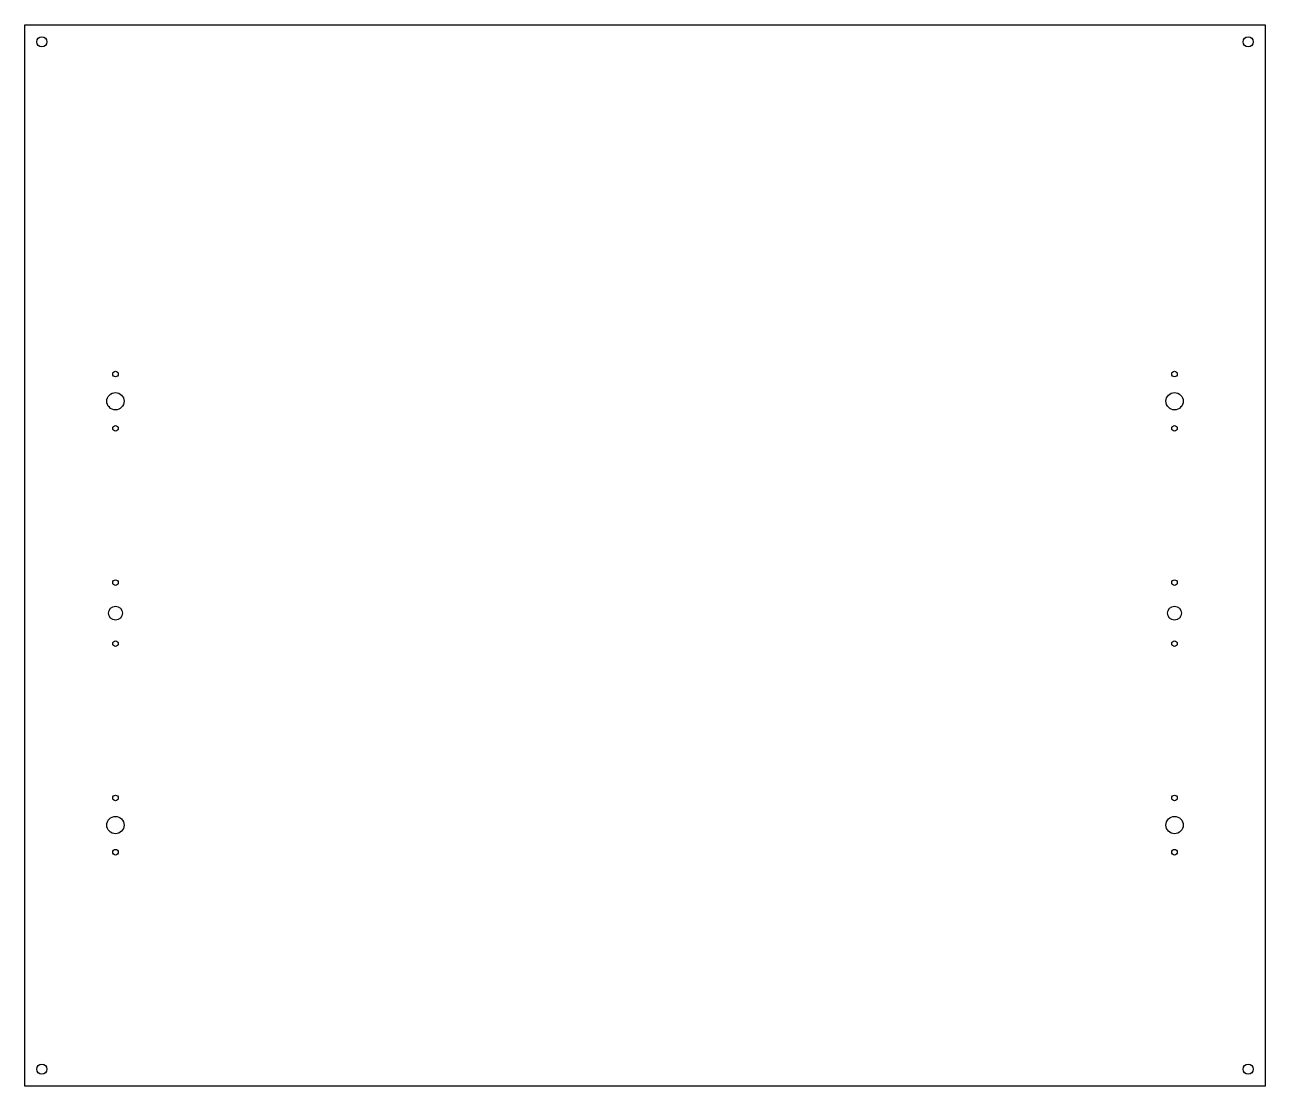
# Model space of a CAD drawing. Extents: x -366 to 366, y -299 to 327.
import ezdxf

# ---------------------------------------------------------------- set-up
doc = ezdxf.new("R2010")
doc.units = 0
doc.layers.get('0').update_dxf_attribs({"linetype": 'continuous'})

# ---------------------------------------------------------------- blocks, each defined once
blk = doc.blocks.new('PAD001')
at = {"color": 0}
for p, q in [((-366, 327), (366, 327)), ((-366, -299), (-366, 327)), ((366, 327), (366, -299)), ((366, -299), (-366, -299))]:
    blk.add_line(p, q, dxfattribs=at)
for centre, radius in [((-356, 317), 3), ((356, 317), 3), ((-312.5, 121), 1.65), ((312.5, 121), 1.65), ((-312.5, 105), 5.1), ((312.5, 105), 5.1), ((-312.5, 89), 1.65), ((312.5, 89), 1.65), ((-312.5, -2), 1.65), ((312.5, -2), 1.65), ((-312.5, -20), 4.1), ((312.5, -20), 4.1), ((-312.5, -38), 1.65), ((312.5, -38), 1.65), ((-312.5, -129), 1.65), ((312.5, -129), 1.65), ((-312.5, -145), 5.1), ((312.5, -145), 5.1), ((-312.5, -161), 1.65), ((312.5, -161), 1.65), ((-356, -289), 3), ((356, -289), 3)]:
    blk.add_circle(centre, radius, dxfattribs=at)

msp = doc.modelspace()

# ---------------------------------------------------------------- block references
at = {"color": 0}
msp.add_blockref('PAD001', (0, 0), dxfattribs=at)

doc.saveas('drawing.dxf')
